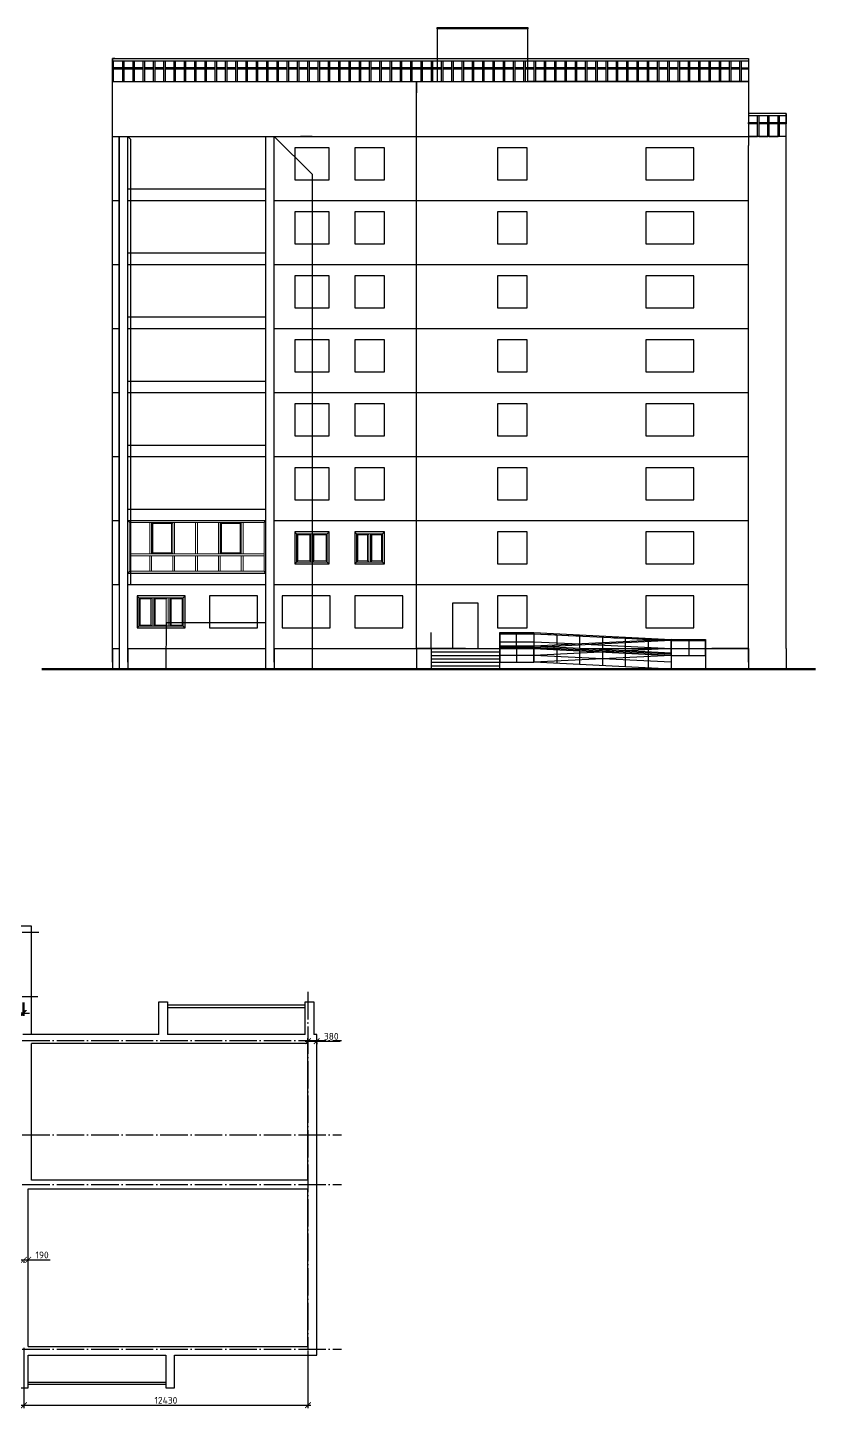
# Model space of a CAD drawing. Header units: millimetres. Extents: x -121275 to -95372, y 16759 to 40426.
# Drawn here: x -120439 to -120094, y 38312 to 38916 of the extents above; entities that cross this region are included whole.
import ezdxf

# ---------------------------------------------------------------- set-up
doc = ezdxf.new("R2010")
doc.units = ezdxf.units.MM
doc.header["$LTSCALE"] = 0.5
doc.linetypes.add('ACAD_ISO04W100', pattern=[30, 24, -3, 0, -3])
for name, color, linetype, lineweight in [('окна', 10, 'Continuous', 15), ('построения', 6, 'Continuous', 25), ('ТОЛСТЫЕ3', 7, 'Continuous', 50), ('ТОНКИЕе', 7, 'Continuous', 25)]:
    doc.layers.add(name, color=color, linetype=linetype, lineweight=lineweight)
for name, color, linetype in [('оси', 7, 'ACAD_ISO04W100'), ('размеры', 7, 'Continuous'), ('тонкие', 7, 'Continuous')]:
    doc.layers.add(name, color=color, linetype=linetype)
doc.styles.add('Наклонный', font='isocpeur.ttf', dxfattribs={"height": 3.5})
doc.dimstyles.new('СТРОИТЕЛЬНЫЙ', dxfattribs={"dimtxt": 3.5, "dimasz": 2.5, "dimexe": 1.25, "dimexo": 0.625, "dimtad": 1, "dimdec": 0, "dimlfac": 100, "dimdsep": 46, "dimtxsty": 'Наклонный', "dimblk1": 'ARCHTICK', "dimblk2": 'ARCHTICK', "dimsah": 1, "dimcen": 0, "dimdle": 1.25, "dimadec": 0, "dimazin": 0, "dimtfac": 0.75, "dimtdec": 0, "dimtmove": 0, "dimatfit": 3, "dimldrblk": 'ARCHTICK', "dimfxl": 1, "dimtolj": 1, "dimtzin": 0, "dimarcsym": 0})

# ---------------------------------------------------------------- blocks, each defined once
blk = doc.blocks.new('_ArchTick')
at = {"color": 0, "linetype": 'ByBlock', "const_width": 0.15}
blk.add_lwpolyline([(-0.5, -0.5), (0.5, 0.5)], dxfattribs=at)
blk = doc.blocks.new('*D635')
at = {"layer": 'Defpoints', "color": 0, "transparency": 16777216}
for p in [(-120440.46, 38339.05), (-120316.16, 38337.8), (-120316.16, 38313.31)]:
    blk.add_point(p, dxfattribs=at)
at = {"layer": 'размеры', "color": 0, "lineweight": -2, "transparency": 16777216}
for p, q in [((-120440.46, 38338.42), (-120440.46, 38312.06)), ((-120316.16, 38337.17), (-120316.16, 38312.06)), ((-120441.71, 38313.31), (-120314.91, 38313.31))]:
    blk.add_line(p, q, dxfattribs=at)
at = {"layer": 'размеры', "color": 0, "lineweight": -2, "transparency": 16777216, "xscale": 2.5, "yscale": 2.5, "zscale": 2.5, "rotation": 180}
blk.add_blockref('_ArchTick', (-120440.46, 38313.31), dxfattribs=at)
at = {"layer": 'размеры', "color": 0, "lineweight": -2, "transparency": 16777216, "xscale": 2.5, "yscale": 2.5, "zscale": 2.5}
blk.add_blockref('_ArchTick', (-120316.16, 38313.31), dxfattribs=at)
at = {"layer": 'размеры', "color": 0, "transparency": 16777216, "insert": (-120378.31, 38315.44), "char_height": 3, "attachment_point": 5, "style": 'Наклонный'}
blk.add_mtext('\\A1;12430', dxfattribs=at)
blk = doc.blocks.new('*D644')
at = {"layer": 'Defpoints', "color": 0, "transparency": 16777216}
for p in [(-120440.96, 38490.1), (-120440.46, 38490.1), (-120440.96, 38484.8)]:
    blk.add_point(p, dxfattribs=at)
at = {"layer": 'размеры', "color": 0, "lineweight": -2, "transparency": 16777216}
for p, q in [((-120440.96, 38489.47), (-120440.96, 38483.55)), ((-120440.46, 38489.47), (-120440.46, 38483.55)), ((-120440.96, 38484.8), (-120451.61, 38484.8)), ((-120440.46, 38484.8), (-120440.96, 38484.8)), ((-120440.46, 38484.8), (-120437.96, 38484.8))]:
    blk.add_line(p, q, dxfattribs=at)
at = {"layer": 'размеры', "color": 0, "lineweight": -2, "transparency": 16777216, "xscale": 2.5, "yscale": 2.5, "zscale": 2.5}
blk.add_blockref('_ArchTick', (-120440.96, 38484.8), dxfattribs=at)
at = {"layer": 'размеры', "color": 0, "lineweight": -2, "transparency": 16777216, "xscale": 2.5, "yscale": 2.5, "zscale": 2.5, "rotation": 180}
blk.add_blockref('_ArchTick', (-120440.46, 38484.8), dxfattribs=at)
at = {"layer": 'размеры', "color": 0, "transparency": 16777216, "insert": (-120448.78, 38486.92), "char_height": 3, "attachment_point": 5, "style": 'Наклонный'}
blk.add_mtext('\\A1;50', dxfattribs=at)
blk = doc.blocks.new('*D645')
at = {"layer": 'Defpoints', "color": 0, "transparency": 16777216}
for p in [(-120316.16, 38471.5), (-120312.36, 38472.52), (-120312.36, 38472.52)]:
    blk.add_point(p, dxfattribs=at)
at = {"layer": 'размеры', "color": 0, "lineweight": -2, "transparency": 16777216}
for p, q in [((-120317.41, 38472.52), (-120312.36, 38472.52)), ((-120316.16, 38472.13), (-120316.16, 38473.77)), ((-120312.36, 38472.52), (-120302.1, 38472.52)), ((-120312.36, 38471.89), (-120312.36, 38471.27))]:
    blk.add_line(p, q, dxfattribs=at)
at = {"layer": 'размеры', "color": 0, "lineweight": -2, "transparency": 16777216, "xscale": 2.5, "yscale": 2.5, "zscale": 2.5, "rotation": 180}
blk.add_blockref('_ArchTick', (-120316.16, 38472.52), dxfattribs=at)
at = {"layer": 'размеры', "color": 0, "lineweight": -2, "transparency": 16777216, "xscale": 2.5, "yscale": 2.5, "zscale": 2.5}
blk.add_blockref('_ArchTick', (-120312.36, 38472.52), dxfattribs=at)
at = {"layer": 'размеры', "color": 0, "transparency": 16777216, "insert": (-120305.98, 38474.64), "char_height": 3, "attachment_point": 5, "style": 'Наклонный'}
blk.add_mtext('\\A1;380', dxfattribs=at)
blk = doc.blocks.new('*D629')
at = {"layer": 'Defpoints', "color": 0, "transparency": 16777216}
for p in [(-120440.46, 38376.89), (-120438.56, 38376.89), (-120438.56, 38373.8)]:
    blk.add_point(p, dxfattribs=at)
at = {"layer": 'размеры', "color": 0, "lineweight": -2, "transparency": 16777216}
for p, q in [((-120441.71, 38376.89), (-120438.56, 38376.89)), ((-120440.46, 38376.27), (-120440.46, 38375.64)), ((-120438.56, 38374.43), (-120438.56, 38378.14)), ((-120438.56, 38376.89), (-120428.9, 38376.89))]:
    blk.add_line(p, q, dxfattribs=at)
at = {"layer": 'размеры', "color": 0, "lineweight": -2, "transparency": 16777216, "xscale": 2.5, "yscale": 2.5, "zscale": 2.5, "rotation": 180}
blk.add_blockref('_ArchTick', (-120440.46, 38376.89), dxfattribs=at)
at = {"layer": 'размеры', "color": 0, "lineweight": -2, "transparency": 16777216, "xscale": 2.5, "yscale": 2.5, "zscale": 2.5}
blk.add_blockref('_ArchTick', (-120438.56, 38376.89), dxfattribs=at)
at = {"layer": 'размеры', "color": 0, "transparency": 16777216, "insert": (-120432.48, 38379.02), "char_height": 3, "attachment_point": 5, "style": 'Наклонный'}
blk.add_mtext('\\A1;190', dxfattribs=at)

msp = doc.modelspace()

# ---------------------------------------------------------------- hatches: boundary and pattern name
at = {"layer": 'тонкие', "true_color": 0x2e2e2e, "transparency": 33554687}
h = msp.add_hatch(color=250, dxfattribs=at)
h.dxf.hatch_style = 1
h.paths.add_polyline_path([(-120384.546, 38699.412), (-120384.296, 38699.162), (-120384.366, 38699.233), (-120384.366, 38685.791), (-120384.546, 38685.612)])
h = msp.add_hatch(color=250, dxfattribs=at)
h.dxf.hatch_style = 1
h.paths.add_polyline_path([(-120354.546, 38699.412), (-120354.296, 38699.162), (-120354.366, 38699.233), (-120354.366, 38685.791), (-120354.546, 38685.612)])
h = msp.add_hatch(color=250, dxfattribs=at)
h.dxf.hatch_style = 1
h.paths.add_polyline_path([(-120321.146, 38682.012), (-120320.931, 38682.227), (-120320.931, 38694.197), (-120321.146, 38694.412)])
h = msp.add_hatch(color=250, dxfattribs=at)
h.dxf.hatch_style = 1
h.paths.add_polyline_path([(-120314.046, 38682.012), (-120313.831, 38682.227), (-120313.831, 38694.197), (-120314.046, 38694.412)])
h = msp.add_hatch(color=250, dxfattribs=at)
h.dxf.hatch_style = 1
h.paths.add_polyline_path([(-120294.896, 38682.012), (-120294.681, 38682.227), (-120294.681, 38694.197), (-120294.896, 38694.412)])
h = msp.add_hatch(color=250, dxfattribs=at)
h.dxf.hatch_style = 1
h.paths.add_polyline_path([(-120288.796, 38682.012), (-120288.581, 38682.227), (-120288.581, 38694.197), (-120288.796, 38694.412)])
at = {"layer": 'тонкие', "true_color": 0x363636, "transparency": 33554687}
h = msp.add_hatch(color=250, dxfattribs=at)
h.dxf.hatch_style = 1
h.paths.add_polyline_path([(-120389.931, 38654.227), (-120390.146, 38654.012), (-120390.146, 38666.412), (-120389.931, 38666.197)])
h = msp.add_hatch(color=250, dxfattribs=at)
h.dxf.hatch_style = 1
h.paths.add_polyline_path([(-120383.331, 38654.227), (-120383.546, 38654.012), (-120383.546, 38666.412), (-120383.331, 38666.197)])
h = msp.add_hatch(color=250, dxfattribs=at)
h.dxf.hatch_style = 1
h.paths.add_polyline_path([(-120376.331, 38654.227), (-120376.546, 38654.012), (-120376.546, 38666.412), (-120376.331, 38666.197)])

# ---------------------------------------------------------------- linework, layer by layer
at = {"layer": 'окна', "color": 1}
for points in [[(-120394.146, 38699.412), (-120394.946, 38700.212)], [(-120335.331, 38699.412), (-120334.746, 38700.212)], [(-120394.146, 38678.012), (-120394.146, 38678.012), (-120394.146, 38699.412), (-120394.146, 38699.412), (-120335.546, 38699.412), (-120335.546, 38699.412), (-120335.331, 38699.412), (-120335.331, 38678.012), (-120335.546, 38678.012), (-120394.146, 38678.012)], [(-120384.946, 38699.412), (-120385.346, 38699.412), (-120385.346, 38685.612)], [(-120384.546, 38685.612), (-120384.546, 38699.412)], [(-120384.546, 38699.412), (-120384.046, 38698.912), (-120375.846, 38698.912), (-120375.346, 38699.412), (-120375.846, 38698.912), (-120375.846, 38686.112), (-120375.346, 38685.612), (-120375.846, 38686.112), (-120384.046, 38686.112), (-120384.546, 38685.612), (-120384.046, 38686.112), (-120384.046, 38698.912)], [(-120384.546, 38699.412), (-120384.296, 38699.162), (-120384.366, 38699.233), (-120384.366, 38685.791), (-120384.546, 38685.612), (-120384.546, 38699.412)], [(-120384.046, 38698.912), (-120384.046, 38698.912), (-120384.046, 38698.912), (-120375.846, 38698.912), (-120375.846, 38698.912), (-120375.846, 38686.112), (-120375.846, 38686.112), (-120375.846, 38686.112), (-120384.046, 38686.112), (-120384.046, 38686.112), (-120384.046, 38698.912)], [(-120374.946, 38699.412), (-120375.346, 38699.412), (-120375.346, 38686.612)], [(-120374.946, 38699.412), (-120375.346, 38699.412), (-120375.346, 38685.612)], [(-120374.546, 38686.612), (-120374.546, 38699.412)], [(-120374.546, 38685.612), (-120374.546, 38699.412)], [(-120364.946, 38699.412), (-120365.346, 38699.412), (-120365.346, 38686.612)], [(-120364.946, 38699.412), (-120365.346, 38699.412), (-120365.346, 38685.612)], [(-120364.546, 38686.612), (-120364.546, 38699.412)], [(-120364.546, 38685.612), (-120364.546, 38699.412)], [(-120354.946, 38699.412), (-120355.346, 38699.412), (-120355.346, 38686.612)], [(-120354.946, 38699.412), (-120355.346, 38699.412), (-120355.346, 38685.612)], [(-120354.546, 38686.612), (-120354.546, 38699.412)], [(-120354.546, 38685.612), (-120354.546, 38699.412)], [(-120354.546, 38699.412), (-120354.046, 38698.912), (-120345.846, 38698.912), (-120345.346, 38699.412), (-120345.846, 38698.912), (-120345.846, 38686.112), (-120345.346, 38685.612), (-120345.846, 38686.112), (-120354.046, 38686.112), (-120354.546, 38685.612), (-120354.046, 38686.112), (-120354.046, 38698.912)], [(-120354.546, 38699.412), (-120354.296, 38699.162), (-120354.366, 38699.233), (-120354.366, 38685.791), (-120354.546, 38685.612), (-120354.546, 38699.412)], [(-120354.046, 38698.912), (-120354.046, 38698.912), (-120354.046, 38698.912), (-120345.846, 38698.912), (-120345.846, 38698.912), (-120345.846, 38686.112), (-120345.846, 38686.112), (-120345.846, 38686.112), (-120354.046, 38686.112), (-120354.046, 38686.112), (-120354.046, 38698.912)], [(-120344.946, 38699.412), (-120345.346, 38699.412), (-120345.346, 38686.612)], [(-120344.946, 38699.412), (-120345.346, 38699.412), (-120345.346, 38685.612)], [(-120344.546, 38686.612), (-120344.546, 38699.412)], [(-120344.546, 38685.612), (-120344.546, 38699.412)], [(-120321.146, 38694.412), (-120321.946, 38695.212)], [(-120321.146, 38682.012), (-120321.146, 38682.012), (-120321.146, 38694.412), (-120321.146, 38694.412), (-120307.746, 38694.412), (-120307.746, 38694.412), (-120307.746, 38682.012), (-120307.746, 38682.012), (-120321.146, 38682.012)], [(-120320.646, 38693.912), (-120321.146, 38694.412)], [(-120321.146, 38682.012), (-120320.931, 38682.227), (-120320.931, 38694.197), (-120321.146, 38694.412), (-120321.146, 38682.012)], [(-120320.896, 38694.162), (-120320.931, 38694.197), (-120320.931, 38682.227)], [(-120320.646, 38693.912), (-120320.646, 38693.912), (-120320.646, 38693.912), (-120315.346, 38693.912), (-120315.346, 38693.912), (-120315.346, 38682.512), (-120315.346, 38682.512), (-120320.646, 38682.512), (-120320.646, 38682.512), (-120320.646, 38693.912)], [(-120315.346, 38693.912), (-120314.846, 38694.412)], [(-120314.446, 38694.412), (-120314.846, 38694.412), (-120314.846, 38682.012), (-120314.046, 38682.012), (-120314.046, 38694.412)], [(-120313.546, 38693.912), (-120314.046, 38694.412)], [(-120314.046, 38682.012), (-120313.831, 38682.227), (-120313.831, 38694.197), (-120314.046, 38694.412), (-120314.046, 38682.012)], [(-120313.796, 38694.162), (-120313.831, 38694.197), (-120313.831, 38682.227)], [(-120313.546, 38693.912), (-120313.546, 38693.912), (-120313.546, 38693.912), (-120308.246, 38693.912), (-120308.246, 38693.912), (-120308.246, 38682.512), (-120308.246, 38682.512), (-120313.546, 38682.512), (-120313.546, 38682.512), (-120313.546, 38693.912)], [(-120308.246, 38693.912), (-120307.746, 38694.412)], [(-120307.746, 38694.412), (-120306.946, 38695.212)], [(-120295.696, 38695.212), (-120294.896, 38694.412)], [(-120294.896, 38682.012), (-120294.896, 38682.012), (-120294.896, 38694.412), (-120294.896, 38694.412), (-120283.496, 38694.412), (-120283.496, 38694.412), (-120283.496, 38682.012), (-120283.496, 38682.012), (-120294.896, 38682.012)], [(-120294.396, 38693.912), (-120294.896, 38694.412)], [(-120294.896, 38682.012), (-120294.681, 38682.227), (-120294.681, 38694.197), (-120294.896, 38694.412), (-120294.896, 38682.012)], [(-120294.646, 38694.162), (-120294.681, 38694.197), (-120294.681, 38682.227)], [(-120294.396, 38693.912), (-120294.396, 38693.912), (-120294.396, 38693.912), (-120290.096, 38693.912), (-120290.096, 38693.912), (-120290.096, 38682.512), (-120290.096, 38682.512), (-120294.396, 38682.512), (-120294.396, 38682.512), (-120294.396, 38693.912)], [(-120290.096, 38693.912), (-120289.596, 38694.412)], [(-120289.196, 38682.012), (-120289.596, 38682.012), (-120289.596, 38694.412), (-120288.796, 38694.412), (-120288.796, 38682.012)], [(-120288.296, 38693.912), (-120288.796, 38694.412)], [(-120288.796, 38682.012), (-120288.581, 38682.227), (-120288.581, 38694.197), (-120288.796, 38694.412), (-120288.796, 38682.012)], [(-120288.546, 38694.162), (-120288.581, 38694.197), (-120288.581, 38682.227)], [(-120288.296, 38693.912), (-120288.296, 38693.912), (-120288.296, 38693.912), (-120283.996, 38693.912), (-120283.996, 38693.912), (-120283.996, 38682.512), (-120283.996, 38682.512), (-120288.296, 38682.512), (-120288.296, 38682.512), (-120288.296, 38693.912)], [(-120283.996, 38693.912), (-120283.496, 38694.412)], [(-120283.496, 38694.412), (-120282.696, 38695.212)], [(-120394.146, 38685.612), (-120394.146, 38685.612), (-120335.546, 38685.612), (-120335.331, 38685.612), (-120335.331, 38684.812), (-120394.146, 38684.812)], [(-120385.346, 38684.812), (-120385.346, 38678.012), (-120384.546, 38678.012), (-120384.546, 38684.812)], [(-120375.346, 38684.812), (-120375.346, 38678.012), (-120374.546, 38678.012), (-120374.546, 38684.812)], [(-120365.346, 38684.812), (-120365.346, 38678.012), (-120364.546, 38678.012), (-120364.546, 38684.812)], [(-120355.346, 38684.812), (-120355.346, 38678.012), (-120354.546, 38678.012), (-120354.546, 38684.812)], [(-120345.346, 38684.812), (-120345.346, 38678.012), (-120344.546, 38678.012), (-120344.546, 38684.812)], [(-120321.146, 38682.012), (-120321.946, 38681.212)], [(-120320.646, 38682.512), (-120321.146, 38682.012)], [(-120314.846, 38682.012), (-120315.346, 38682.512)], [(-120313.546, 38682.512), (-120314.046, 38682.012)], [(-120307.746, 38682.012), (-120308.246, 38682.512)], [(-120306.946, 38681.212), (-120307.746, 38682.012)], [(-120295.696, 38681.212), (-120294.896, 38682.012)], [(-120294.396, 38682.512), (-120294.896, 38682.012)], [(-120289.596, 38682.012), (-120290.096, 38682.512)], [(-120288.296, 38682.512), (-120288.796, 38682.012)], [(-120283.496, 38682.012), (-120283.996, 38682.512)], [(-120282.696, 38681.212), (-120283.496, 38682.012)], [(-120394.946, 38677.212), (-120394.146, 38678.012)], [(-120334.746, 38677.212), (-120335.331, 38678.012)], [(-120390.146, 38666.412), (-120390.946, 38667.212)], [(-120390.146, 38654.012), (-120390.146, 38654.012), (-120390.146, 38666.412), (-120390.146, 38666.412), (-120370.746, 38666.412), (-120370.746, 38666.412), (-120370.746, 38654.012), (-120370.746, 38654.012), (-120390.146, 38654.012)], [(-120389.646, 38665.912), (-120390.146, 38666.412)], [(-120389.931, 38654.227), (-120390.146, 38654.012), (-120390.146, 38666.412), (-120389.931, 38666.197), (-120389.931, 38654.227)], [(-120389.896, 38666.162), (-120389.931, 38666.197), (-120389.931, 38654.227)], [(-120389.646, 38665.912), (-120389.646, 38665.912), (-120389.646, 38665.912), (-120384.846, 38665.912), (-120384.846, 38665.912), (-120384.846, 38654.512), (-120384.846, 38654.512), (-120389.646, 38654.512), (-120389.646, 38654.512), (-120389.646, 38665.912)], [(-120384.846, 38665.912), (-120384.346, 38666.412)], [(-120383.946, 38666.412), (-120384.346, 38666.412), (-120384.346, 38654.012), (-120383.546, 38654.012), (-120383.546, 38666.412)], [(-120383.046, 38665.912), (-120383.546, 38666.412)], [(-120383.331, 38654.227), (-120383.546, 38654.012), (-120383.546, 38666.412), (-120383.331, 38666.197), (-120383.331, 38654.227)], [(-120383.296, 38666.162), (-120383.331, 38666.197), (-120383.331, 38654.227)], [(-120383.046, 38665.912), (-120383.046, 38665.912), (-120383.046, 38665.912), (-120378.246, 38665.912), (-120378.246, 38665.912), (-120378.246, 38654.512), (-120378.246, 38654.512), (-120383.046, 38654.512), (-120383.046, 38654.512), (-120383.046, 38665.912)], [(-120378.246, 38665.912), (-120377.746, 38666.412)], [(-120376.946, 38666.412), (-120377.346, 38666.412), (-120377.346, 38654.012), (-120376.546, 38654.012), (-120376.546, 38666.412)], [(-120376.046, 38665.912), (-120376.546, 38666.412)], [(-120376.331, 38654.227), (-120376.546, 38654.012), (-120376.546, 38666.412), (-120376.331, 38666.197), (-120376.331, 38654.227)], [(-120376.296, 38666.162), (-120376.331, 38666.197), (-120376.331, 38654.227)], [(-120376.046, 38665.912), (-120376.046, 38665.912), (-120376.046, 38665.912), (-120371.246, 38665.912), (-120371.246, 38665.912), (-120371.246, 38654.512), (-120371.246, 38654.512), (-120376.046, 38654.512), (-120376.046, 38654.512), (-120376.046, 38665.912)], [(-120371.246, 38665.912), (-120370.746, 38666.412)], [(-120369.946, 38667.212), (-120370.746, 38666.412)], [(-120390.146, 38654.012), (-120390.946, 38653.212)], [(-120389.646, 38654.512), (-120390.146, 38654.012)], [(-120384.846, 38654.512), (-120384.346, 38654.012)], [(-120383.046, 38654.512), (-120383.546, 38654.012)], [(-120378.246, 38654.512), (-120377.746, 38654.012)], [(-120376.046, 38654.512), (-120376.546, 38654.012)], [(-120371.246, 38654.512), (-120370.746, 38654.012)], [(-120369.946, 38653.212), (-120370.746, 38654.012)]]:
    msp.add_lwpolyline(points, dxfattribs=at)
at = {"layer": 'оси', "color": 0}
for points in [[(-120592.155, 38520.199), (-120433.897, 38520.199)], [(-120592.155, 38491.999), (-120434.29, 38491.999)], [(-120316.158, 38494.045), (-120316.158, 38337.799)], [(-120592.155, 38472.799), (-120301.518, 38472.799)], [(-120592.155, 38431.599), (-120301.518, 38431.599)], [(-120592.155, 38409.799), (-120301.518, 38409.799)], [(-120592.155, 38337.799), (-120301.518, 38337.799)]]:
    msp.add_lwpolyline(points, dxfattribs=at)
at = {"layer": 'построения'}
for points in [[(-120437.158, 38475.399), (-120437.158, 38518.899), (-120437.158, 38522.799), (-120583.158, 38522.799), (-120587.058, 38522.799)], [(-120381.358, 38475.399), (-120440.958, 38475.399)], [(-120316.158, 38471.501), (-120316.358, 38471.501), (-120437.158, 38471.499)], [(-120437.158, 38411.699), (-120437.158, 38471.499)], [(-120317.358, 38475.399), (-120377.558, 38475.399)], [(-120374.558, 38335.199), (-120316.158, 38335.199), (-120312.358, 38335.199), (-120312.358, 38472.517), (-120312.358, 38472.799), (-120312.358, 38475.399), (-120313.558, 38475.399)], [(-120316.157, 38411.699), (-120316.158, 38471.501)], [(-120316.158, 38411.699), (-120437.158, 38411.699)], [(-120438.558, 38407.899), (-120316.157, 38407.899)], [(-120438.558, 38339.046), (-120438.558, 38407.899)], [(-120316.156, 38338.999), (-120316.157, 38407.899)], [(-120438.558, 38335.199), (-120378.358, 38335.199)]]:
    msp.add_lwpolyline(points, dxfattribs=at)
at = {"layer": 'ТОЛСТЫЕ3', "color": 6, "lineweight": 70}
msp.add_lwpolyline([(-120432.64, 38635.212), (-120094.19, 38635.212)], dxfattribs=at)
at = {"layer": 'ТОНКИЕе', "color": 1}
for p, q in [((-120217.296, 38651.212), (-120157.296, 38648.212)), ((-120217.296, 38650.712), (-120162.296, 38647.962)), ((-120217.296, 38647.212), (-120197.296, 38646.212)), ((-120192.296, 38645.962), (-120157.296, 38644.212)), ((-120157.296, 38642.212), (-120217.296, 38645.212)), ((-120157.296, 38641.712), (-120217.296, 38644.712)), ((-120157.296, 38638.212), (-120217.296, 38641.212))]:
    msp.add_line(p, q, dxfattribs=at)
at = {"layer": 'ТОНКИЕе', "color": 6}
for p, q in [((-120232.296, 38644.212), (-120232.296, 38641.212)), ((-120157.296, 38641.212), (-120217.296, 38644.212)), ((-120217.296, 38644.212), (-120157.296, 38641.212)), ((-120157.296, 38641.212), (-120142.296, 38641.212)), ((-120157.296, 38635.212), (-120217.296, 38638.212)), ((-120217.296, 38635.212), (-120127.296, 38635.212)), ((-120127.296, 38635.212), (-120157.296, 38635.212))]:
    msp.add_line(p, q, dxfattribs=at)
for points in [[(-120259.646, 38915.212), (-120259.646, 38915.762), (-120220.046, 38915.762), (-120220.046, 38915.212)], [(-120123.496, 38892.212), (-120220.046, 38892.212), (-120220.046, 38915.212), (-120252.046, 38915.212), (-120255.846, 38915.212), (-120259.646, 38915.212), (-120259.646, 38892.212)], [(-120401.696, 38868.212), (-120401.696, 38892.212), (-120123.496, 38892.212), (-120123.496, 38864.266)], [(-120276.446, 38644.212), (-120268.746, 38644.212), (-120268.746, 38892.212)], [(-120268.746, 38892.212), (-120268.746, 38887.212)], [(-120268.696, 38892.212), (-120263.696, 38892.212)], [(-120401.696, 38840.212), (-120401.696, 38868.212), (-120123.496, 38868.212)], [(-120401.696, 38638.212), (-120401.696, 38863.622)], [(-120399.946, 38672.212), (-120398.746, 38672.212), (-120398.746, 38868.212), (-120398.746, 38672.212), (-120398.746, 38638.212)], [(-120394.946, 38638.212), (-120394.946, 38868.212), (-120394.946, 38868.212), (-120334.746, 38868.212), (-120334.746, 38638.212)], [(-120394.946, 38868.212), (-120393.746, 38868.212)], [(-120394.946, 38868.212), (-120393.746, 38867.012)], [(-120393.746, 38867.012), (-120393.746, 38672.212)], [(-120330.946, 38638.212), (-120330.946, 38868.212), (-120321.946, 38868.212), (-120321.946, 38868.212), (-120321.946, 38868.212), (-120321.946, 38868.212)], [(-120330.946, 38868.212), (-120314.396, 38851.662)], [(-120321.946, 38849.212), (-120306.946, 38849.212), (-120306.946, 38863.212), (-120321.946, 38863.212), (-120321.946, 38849.212)], [(-120314.396, 38868.212), (-120319.396, 38868.212)], [(-120295.696, 38849.212), (-120282.696, 38849.212), (-120282.696, 38863.212), (-120295.696, 38863.212), (-120295.696, 38849.212)], [(-120233.296, 38849.212), (-120220.296, 38849.212), (-120220.296, 38863.212), (-120233.296, 38863.212), (-120233.296, 38849.212)], [(-120168.396, 38849.212), (-120147.396, 38849.212), (-120147.396, 38863.212), (-120168.396, 38863.212), (-120168.396, 38849.212)], [(-120106.946, 38644.212), (-120106.946, 38868.212), (-120123.496, 38868.212)], [(-120123.496, 38638.212), (-120123.496, 38864.266)], [(-120314.396, 38851.662), (-120314.396, 38851.662), (-120314.396, 38635.212)], [(-120394.946, 38840.212), (-120394.946, 38845.212), (-120334.746, 38845.212)], [(-120401.696, 38812.212), (-120401.696, 38840.212), (-120398.746, 38840.212)], [(-120394.946, 38840.212), (-120334.746, 38840.212)], [(-120330.946, 38840.212), (-120123.496, 38840.212)], [(-120321.946, 38821.212), (-120306.946, 38821.212), (-120306.946, 38835.212), (-120321.946, 38835.212), (-120321.946, 38821.212)], [(-120295.696, 38821.212), (-120282.696, 38821.212), (-120282.696, 38835.212), (-120295.696, 38835.212), (-120295.696, 38821.212)], [(-120233.296, 38821.212), (-120220.296, 38821.212), (-120220.296, 38835.212), (-120233.296, 38835.212), (-120233.296, 38821.212)], [(-120168.396, 38821.212), (-120147.396, 38821.212), (-120147.396, 38835.212), (-120168.396, 38835.212), (-120168.396, 38821.212)], [(-120394.946, 38812.212), (-120394.946, 38817.212), (-120334.746, 38817.212)], [(-120401.696, 38784.212), (-120401.696, 38812.212), (-120398.746, 38812.212)], [(-120394.946, 38812.212), (-120334.746, 38812.212)], [(-120330.946, 38812.212), (-120123.496, 38812.212)], [(-120321.946, 38793.212), (-120306.946, 38793.212), (-120306.946, 38807.212), (-120321.946, 38807.212), (-120321.946, 38793.212)], [(-120295.696, 38793.212), (-120282.696, 38793.212), (-120282.696, 38807.212), (-120295.696, 38807.212), (-120295.696, 38793.212)], [(-120233.296, 38793.212), (-120220.296, 38793.212), (-120220.296, 38807.212), (-120233.296, 38807.212), (-120233.296, 38793.212)], [(-120168.396, 38793.212), (-120147.396, 38793.212), (-120147.396, 38807.212), (-120168.396, 38807.212), (-120168.396, 38793.212)], [(-120394.946, 38784.212), (-120394.946, 38789.212), (-120334.746, 38789.212)], [(-120401.696, 38756.212), (-120401.696, 38784.212), (-120398.746, 38784.212)], [(-120394.946, 38784.212), (-120334.746, 38784.212)], [(-120330.946, 38784.212), (-120123.496, 38784.212)], [(-120321.946, 38765.212), (-120306.946, 38765.212), (-120306.946, 38779.212), (-120321.946, 38779.212), (-120321.946, 38765.212)], [(-120295.696, 38765.212), (-120282.696, 38765.212), (-120282.696, 38779.212), (-120295.696, 38779.212), (-120295.696, 38765.212)], [(-120233.296, 38765.212), (-120220.296, 38765.212), (-120220.296, 38779.212), (-120233.296, 38779.212), (-120233.296, 38765.212)], [(-120168.396, 38765.212), (-120147.396, 38765.212), (-120147.396, 38779.212), (-120168.396, 38779.212), (-120168.396, 38765.212)], [(-120394.946, 38756.212), (-120394.946, 38761.212), (-120334.746, 38761.212)], [(-120401.696, 38728.212), (-120401.696, 38756.212), (-120398.746, 38756.212)], [(-120394.946, 38756.212), (-120334.746, 38756.212)], [(-120330.946, 38756.212), (-120123.496, 38756.212)], [(-120321.946, 38737.212), (-120306.946, 38737.212), (-120306.946, 38751.212), (-120321.946, 38751.212), (-120321.946, 38737.212)], [(-120295.696, 38737.212), (-120282.696, 38737.212), (-120282.696, 38751.212), (-120295.696, 38751.212), (-120295.696, 38737.212)], [(-120233.296, 38737.212), (-120220.296, 38737.212), (-120220.296, 38751.212), (-120233.296, 38751.212), (-120233.296, 38737.212)], [(-120168.396, 38737.212), (-120147.396, 38737.212), (-120147.396, 38751.212), (-120168.396, 38751.212), (-120168.396, 38737.212)], [(-120394.946, 38728.212), (-120394.946, 38733.212), (-120334.746, 38733.212)], [(-120401.696, 38700.212), (-120401.696, 38728.212), (-120398.746, 38728.212)], [(-120394.946, 38728.212), (-120334.746, 38728.212)], [(-120330.946, 38728.212), (-120123.496, 38728.212)], [(-120321.946, 38709.212), (-120306.946, 38709.212), (-120306.946, 38723.212), (-120321.946, 38723.212), (-120321.946, 38709.212)], [(-120295.696, 38709.212), (-120282.696, 38709.212), (-120282.696, 38723.212), (-120295.696, 38723.212), (-120295.696, 38709.212)], [(-120233.296, 38709.212), (-120220.296, 38709.212), (-120220.296, 38723.212), (-120233.296, 38723.212), (-120233.296, 38709.212)], [(-120168.396, 38709.212), (-120147.396, 38709.212), (-120147.396, 38723.212), (-120168.396, 38723.212), (-120168.396, 38709.212)], [(-120401.696, 38672.212), (-120401.696, 38700.212), (-120398.746, 38700.212)], [(-120394.946, 38700.212), (-120394.946, 38705.212), (-120334.746, 38705.212)], [(-120394.946, 38700.212), (-120334.746, 38700.212)], [(-120330.946, 38700.212), (-120123.496, 38700.212)], [(-120306.446, 38700.212), (-120294.846, 38700.212)], [(-120321.946, 38681.212), (-120306.946, 38681.212), (-120306.946, 38695.212), (-120321.946, 38695.212), (-120321.946, 38681.212)], [(-120295.696, 38681.212), (-120282.696, 38681.212), (-120282.696, 38695.212), (-120295.696, 38695.212), (-120295.696, 38681.212)], [(-120233.296, 38681.212), (-120220.296, 38681.212), (-120220.296, 38695.212), (-120233.296, 38695.212), (-120233.296, 38681.212)], [(-120168.396, 38681.212), (-120147.396, 38681.212), (-120147.396, 38695.212), (-120168.396, 38695.212), (-120168.396, 38681.212)], [(-120394.946, 38672.212), (-120394.946, 38677.212), (-120334.746, 38677.212)], [(-120401.696, 38644.212), (-120401.696, 38672.212), (-120398.746, 38672.212)], [(-120394.946, 38672.212), (-120334.746, 38672.212)], [(-120330.946, 38672.212), (-120123.496, 38672.212)], [(-120390.946, 38653.212), (-120369.946, 38653.212), (-120369.946, 38667.212), (-120390.946, 38667.212), (-120390.946, 38653.212)], [(-120359.196, 38653.212), (-120338.196, 38653.212), (-120338.196, 38667.212), (-120359.196, 38667.212), (-120359.196, 38653.212)], [(-120327.446, 38653.212), (-120306.446, 38653.212), (-120306.446, 38667.212), (-120327.446, 38667.212), (-120327.446, 38653.212)], [(-120295.696, 38653.212), (-120274.696, 38653.212), (-120274.696, 38667.212), (-120295.696, 38667.212), (-120295.696, 38653.212)], [(-120252.796, 38644.212), (-120252.796, 38664.212), (-120241.796, 38664.212), (-120241.796, 38644.212)], [(-120233.296, 38653.212), (-120220.296, 38653.212), (-120220.296, 38667.212), (-120233.296, 38667.212), (-120233.296, 38653.212)], [(-120168.396, 38653.212), (-120147.396, 38653.212), (-120147.396, 38667.212), (-120168.396, 38667.212), (-120168.396, 38653.212)], [(-120378.246, 38655.662), (-120378.246, 38655.662), (-120378.396, 38635.212)], [(-120378.246, 38655.662), (-120378.246, 38655.662), (-120334.746, 38655.662)], [(-120232.296, 38644.212), (-120232.296, 38651.212)], [(-120142.296, 38641.212), (-120142.296, 38648.212), (-120142.296, 38635.212)], [(-120401.696, 38638.212), (-120401.696, 38644.212), (-120398.746, 38644.212)], [(-120401.696, 38644.212), (-120401.696, 38635.212)], [(-120398.746, 38644.212), (-120398.746, 38635.212)], [(-120394.946, 38644.212), (-120334.746, 38644.212)], [(-120394.946, 38644.212), (-120394.946, 38635.212)], [(-120334.746, 38644.212), (-120334.746, 38635.212)], [(-120330.946, 38644.212), (-120207.296, 38644.212)], [(-120330.946, 38644.212), (-120330.946, 38635.212)], [(-120252.796, 38644.212), (-120266.996, 38644.212), (-120268.746, 38644.212)], [(-120268.746, 38644.212), (-120268.746, 38635.212)], [(-120252.796, 38644.212), (-120247.296, 38644.212), (-120262.296, 38644.212), (-120262.296, 38635.212), (-120262.296, 38635.212), (-120232.296, 38635.212), (-120232.296, 38644.212)], [(-120262.296, 38644.212), (-120262.296, 38642.712), (-120232.296, 38642.712)], [(-120262.296, 38642.712), (-120262.296, 38641.212), (-120232.296, 38641.212)], [(-120262.296, 38641.212), (-120262.296, 38639.712), (-120232.296, 38639.712)], [(-120262.296, 38639.712), (-120262.296, 38638.212), (-120232.296, 38638.212)], [(-120232.296, 38644.212), (-120217.296, 38644.212)], [(-120232.296, 38644.212), (-120217.296, 38644.212), (-120217.296, 38644.212)], [(-120157.296, 38641.212), (-120217.296, 38638.212)], [(-120197.32, 38644.212), (-120123.496, 38644.212)], [(-120123.496, 38644.212), (-120137.696, 38644.212), (-120139.446, 38644.212)], [(-120123.496, 38644.212), (-120123.496, 38635.212)], [(-120106.946, 38644.212), (-120106.946, 38635.212)], [(-120262.296, 38638.212), (-120262.296, 38636.712), (-120232.296, 38636.712)], [(-120232.296, 38638.212), (-120217.296, 38638.212), (-120217.296, 38638.212)], [(-120232.296, 38635.212), (-120217.296, 38635.212)], [(-120217.296, 38635.212), (-120127.296, 38635.212)], [(-120381.358, 38475.399), (-120381.358, 38489.699), (-120377.558, 38489.699), (-120377.558, 38475.399)], [(-120377.558, 38489.699), (-120377.558, 38487.199), (-120317.358, 38487.199), (-120317.358, 38488.199), (-120377.558, 38488.199)], [(-120317.358, 38475.399), (-120317.358, 38489.699), (-120313.558, 38489.699), (-120313.558, 38475.399)], [(-120438.558, 38339.045), (-120316.156, 38338.999)], [(-120442.358, 38335.199), (-120442.358, 38320.899), (-120438.558, 38320.899), (-120438.558, 38335.199)], [(-120378.358, 38335.199), (-120378.358, 38320.899), (-120374.558, 38320.899), (-120374.558, 38335.199)], [(-120438.558, 38320.899), (-120438.558, 38323.399), (-120378.358, 38323.399), (-120378.358, 38322.399), (-120438.558, 38322.399)]]:
    msp.add_lwpolyline(points, dxfattribs=at)
at = {"layer": 'ТОНКИЕе', "color": 1}
for points in [[(-120401.696, 38890.212), (-120401.696, 38902.212), (-120123.496, 38902.212), (-120123.496, 38890.212)], [(-120401.696, 38902.212), (-120400.696, 38902.212), (-120401.696, 38902.212), (-120401.696, 38901.212), (-120123.496, 38901.212)], [(-120401.696, 38902.212), (-120401.696, 38897.712)], [(-120401.696, 38892.212), (-120401.196, 38892.212), (-120401.196, 38901.212)], [(-120401.196, 38892.212), (-120397.196, 38892.212), (-120397.196, 38901.212)], [(-120396.696, 38892.212), (-120392.696, 38892.212), (-120392.696, 38901.212)], [(-120396.696, 38901.212), (-120396.696, 38892.212)], [(-120392.196, 38892.212), (-120388.196, 38892.212), (-120388.196, 38901.212)], [(-120392.196, 38901.212), (-120392.196, 38892.212)], [(-120387.696, 38892.212), (-120383.696, 38892.212), (-120383.696, 38901.212)], [(-120387.696, 38901.212), (-120387.696, 38892.212)], [(-120383.196, 38892.212), (-120379.196, 38892.212), (-120379.196, 38901.212)], [(-120383.196, 38901.212), (-120383.196, 38892.212)], [(-120378.696, 38892.212), (-120374.696, 38892.212), (-120374.696, 38901.212)], [(-120378.696, 38901.212), (-120378.696, 38892.212)], [(-120374.196, 38892.212), (-120370.196, 38892.212), (-120370.196, 38901.212)], [(-120374.196, 38901.212), (-120374.196, 38892.212)], [(-120369.696, 38892.212), (-120365.696, 38892.212), (-120365.696, 38901.212)], [(-120369.696, 38901.212), (-120369.696, 38892.212)], [(-120365.196, 38892.212), (-120361.196, 38892.212), (-120361.196, 38901.212)], [(-120365.196, 38901.212), (-120365.196, 38892.212)], [(-120360.696, 38892.212), (-120356.696, 38892.212), (-120356.696, 38901.212)], [(-120360.696, 38901.212), (-120360.696, 38892.212)], [(-120356.196, 38892.212), (-120352.196, 38892.212), (-120352.196, 38901.212)], [(-120356.196, 38901.212), (-120356.196, 38892.212)], [(-120351.696, 38892.212), (-120347.696, 38892.212), (-120347.696, 38901.212)], [(-120351.696, 38901.212), (-120351.696, 38892.212)], [(-120347.196, 38892.212), (-120343.196, 38892.212), (-120343.196, 38901.212)], [(-120347.196, 38901.212), (-120347.196, 38892.212)], [(-120342.696, 38892.212), (-120338.696, 38892.212), (-120338.696, 38901.212)], [(-120342.696, 38901.212), (-120342.696, 38892.212)], [(-120338.196, 38892.212), (-120334.196, 38892.212), (-120334.196, 38901.212)], [(-120338.196, 38901.212), (-120338.196, 38892.212)], [(-120333.696, 38892.212), (-120329.696, 38892.212), (-120329.696, 38901.212)], [(-120333.696, 38901.212), (-120333.696, 38892.212)], [(-120329.196, 38892.212), (-120325.196, 38892.212), (-120325.196, 38901.212)], [(-120329.196, 38901.212), (-120329.196, 38892.212)], [(-120324.696, 38892.212), (-120320.696, 38892.212), (-120320.696, 38901.212)], [(-120324.696, 38901.212), (-120324.696, 38892.212)], [(-120320.196, 38892.212), (-120316.196, 38892.212), (-120316.196, 38901.212)], [(-120320.196, 38901.212), (-120320.196, 38892.212)], [(-120315.696, 38892.212), (-120311.696, 38892.212), (-120311.696, 38901.212)], [(-120315.696, 38901.212), (-120315.696, 38892.212)], [(-120311.196, 38892.212), (-120307.196, 38892.212), (-120307.196, 38901.212)], [(-120311.196, 38901.212), (-120311.196, 38892.212)], [(-120306.696, 38892.212), (-120302.696, 38892.212), (-120302.696, 38901.212)], [(-120306.696, 38901.212), (-120306.696, 38892.212)], [(-120302.196, 38892.212), (-120298.196, 38892.212), (-120298.196, 38901.212)], [(-120302.196, 38901.212), (-120302.196, 38892.212)], [(-120297.696, 38892.212), (-120293.696, 38892.212), (-120293.696, 38901.212)], [(-120297.696, 38901.212), (-120297.696, 38892.212)], [(-120293.196, 38892.212), (-120289.196, 38892.212), (-120289.196, 38901.212)], [(-120293.196, 38901.212), (-120293.196, 38892.212)], [(-120288.696, 38892.212), (-120284.696, 38892.212), (-120284.696, 38901.212)], [(-120288.696, 38901.212), (-120288.696, 38892.212)], [(-120284.196, 38892.212), (-120280.196, 38892.212), (-120280.196, 38901.212)], [(-120284.196, 38901.212), (-120284.196, 38892.212)], [(-120279.696, 38892.212), (-120275.696, 38892.212), (-120275.696, 38901.212)], [(-120279.696, 38901.212), (-120279.696, 38892.212)], [(-120275.196, 38892.212), (-120271.196, 38892.212), (-120271.196, 38901.212)], [(-120275.196, 38901.212), (-120275.196, 38892.212)], [(-120270.696, 38892.212), (-120266.696, 38892.212), (-120266.696, 38901.212)], [(-120270.696, 38901.212), (-120270.696, 38892.212)], [(-120266.196, 38892.212), (-120262.196, 38892.212), (-120262.196, 38901.212)], [(-120266.196, 38901.212), (-120266.196, 38892.212)], [(-120261.696, 38892.212), (-120257.696, 38892.212), (-120257.696, 38901.212)], [(-120261.696, 38901.212), (-120261.696, 38892.212)], [(-120257.196, 38892.212), (-120253.196, 38892.212), (-120253.196, 38901.212)], [(-120257.196, 38901.212), (-120257.196, 38892.212)], [(-120252.696, 38892.212), (-120248.696, 38892.212), (-120248.696, 38901.212)], [(-120252.696, 38901.212), (-120252.696, 38892.212)], [(-120248.196, 38892.212), (-120244.196, 38892.212), (-120244.196, 38901.212)], [(-120248.196, 38901.212), (-120248.196, 38892.212)], [(-120243.696, 38892.212), (-120239.696, 38892.212), (-120239.696, 38901.212)], [(-120243.696, 38901.212), (-120243.696, 38892.212)], [(-120239.196, 38892.212), (-120235.196, 38892.212), (-120235.196, 38901.212)], [(-120239.196, 38901.212), (-120239.196, 38892.212)], [(-120234.696, 38892.212), (-120230.696, 38892.212), (-120230.696, 38901.212)], [(-120234.696, 38901.212), (-120234.696, 38892.212)], [(-120230.196, 38892.212), (-120226.196, 38892.212), (-120226.196, 38901.212)], [(-120230.196, 38901.212), (-120230.196, 38892.212)], [(-120225.696, 38892.212), (-120221.696, 38892.212), (-120221.696, 38901.212)], [(-120225.696, 38901.212), (-120225.696, 38892.212)], [(-120221.196, 38892.212), (-120217.196, 38892.212), (-120217.196, 38901.212)], [(-120221.196, 38901.212), (-120221.196, 38892.212)], [(-120216.696, 38892.212), (-120212.696, 38892.212), (-120212.696, 38901.212)], [(-120216.696, 38901.212), (-120216.696, 38892.212)], [(-120212.196, 38892.212), (-120208.196, 38892.212), (-120208.196, 38901.212)], [(-120212.196, 38901.212), (-120212.196, 38892.212)], [(-120207.696, 38892.212), (-120203.696, 38892.212), (-120203.696, 38901.212)], [(-120207.696, 38901.212), (-120207.696, 38892.212)], [(-120203.196, 38892.212), (-120199.196, 38892.212), (-120199.196, 38901.212)], [(-120203.196, 38901.212), (-120203.196, 38892.212)], [(-120198.696, 38892.212), (-120194.696, 38892.212), (-120194.696, 38901.212)], [(-120198.696, 38901.212), (-120198.696, 38892.212)], [(-120194.196, 38892.212), (-120190.196, 38892.212), (-120190.196, 38901.212)], [(-120194.196, 38901.212), (-120194.196, 38892.212)], [(-120189.696, 38892.212), (-120185.696, 38892.212), (-120185.696, 38901.212)], [(-120189.696, 38901.212), (-120189.696, 38892.212)], [(-120185.196, 38892.212), (-120181.196, 38892.212), (-120181.196, 38901.212)], [(-120185.196, 38901.212), (-120185.196, 38892.212)], [(-120180.696, 38892.212), (-120176.696, 38892.212), (-120176.696, 38901.212)], [(-120180.696, 38901.212), (-120180.696, 38892.212)], [(-120176.196, 38892.212), (-120172.196, 38892.212), (-120172.196, 38901.212)], [(-120176.196, 38901.212), (-120176.196, 38892.212)], [(-120171.696, 38892.212), (-120167.696, 38892.212), (-120167.696, 38901.212)], [(-120171.696, 38901.212), (-120171.696, 38892.212)], [(-120167.196, 38892.212), (-120163.196, 38892.212), (-120163.196, 38901.212)], [(-120167.196, 38901.212), (-120167.196, 38892.212)], [(-120162.696, 38892.212), (-120158.696, 38892.212), (-120158.696, 38901.212)], [(-120162.696, 38901.212), (-120162.696, 38892.212)], [(-120158.196, 38892.212), (-120154.196, 38892.212), (-120154.196, 38901.212)], [(-120158.196, 38901.212), (-120158.196, 38892.212)], [(-120153.696, 38892.212), (-120149.696, 38892.212), (-120149.696, 38901.212)], [(-120153.696, 38901.212), (-120153.696, 38892.212)], [(-120149.196, 38892.212), (-120145.196, 38892.212), (-120145.196, 38901.212)], [(-120149.196, 38901.212), (-120149.196, 38892.212)], [(-120144.696, 38892.212), (-120140.696, 38892.212), (-120140.696, 38901.212)], [(-120144.696, 38901.212), (-120144.696, 38892.212)], [(-120140.196, 38892.212), (-120136.196, 38892.212), (-120136.196, 38901.212)], [(-120140.196, 38901.212), (-120140.196, 38892.212)], [(-120135.696, 38892.212), (-120131.696, 38892.212), (-120131.696, 38901.212)], [(-120135.696, 38901.212), (-120135.696, 38892.212)], [(-120131.196, 38892.212), (-120127.196, 38892.212), (-120127.196, 38901.212)], [(-120131.196, 38901.212), (-120131.196, 38892.212)], [(-120126.696, 38901.212), (-120126.696, 38892.212)], [(-120397.196, 38898.212), (-120401.196, 38898.212)], [(-120401.196, 38897.712), (-120397.196, 38897.712)], [(-120392.696, 38898.212), (-120396.696, 38898.212)], [(-120396.696, 38897.712), (-120392.696, 38897.712)], [(-120388.196, 38898.212), (-120392.196, 38898.212)], [(-120392.196, 38897.712), (-120388.196, 38897.712)], [(-120383.696, 38898.212), (-120387.696, 38898.212)], [(-120387.696, 38897.712), (-120383.696, 38897.712)], [(-120379.196, 38898.212), (-120383.196, 38898.212)], [(-120383.196, 38897.712), (-120379.196, 38897.712)], [(-120374.696, 38898.212), (-120378.696, 38898.212)], [(-120378.696, 38897.712), (-120374.696, 38897.712)], [(-120370.196, 38898.212), (-120374.196, 38898.212)], [(-120374.196, 38897.712), (-120370.196, 38897.712)], [(-120365.696, 38898.212), (-120369.696, 38898.212)], [(-120369.696, 38897.712), (-120365.696, 38897.712)], [(-120361.196, 38898.212), (-120365.196, 38898.212)], [(-120365.196, 38897.712), (-120361.196, 38897.712)], [(-120356.696, 38898.212), (-120360.696, 38898.212)], [(-120360.696, 38897.712), (-120356.696, 38897.712)], [(-120352.196, 38898.212), (-120356.196, 38898.212)], [(-120356.196, 38897.712), (-120352.196, 38897.712)], [(-120347.696, 38898.212), (-120351.696, 38898.212)], [(-120351.696, 38897.712), (-120347.696, 38897.712)], [(-120343.196, 38898.212), (-120347.196, 38898.212)], [(-120347.196, 38897.712), (-120343.196, 38897.712)], [(-120338.696, 38898.212), (-120342.696, 38898.212)], [(-120342.696, 38897.712), (-120338.696, 38897.712)], [(-120334.196, 38898.212), (-120338.196, 38898.212)], [(-120338.196, 38897.712), (-120334.196, 38897.712)], [(-120329.696, 38898.212), (-120333.696, 38898.212)], [(-120333.696, 38897.712), (-120329.696, 38897.712)], [(-120325.196, 38898.212), (-120329.196, 38898.212)], [(-120329.196, 38897.712), (-120325.196, 38897.712)], [(-120320.696, 38898.212), (-120324.696, 38898.212)], [(-120324.696, 38897.712), (-120320.696, 38897.712)], [(-120316.196, 38898.212), (-120320.196, 38898.212)], [(-120320.196, 38897.712), (-120316.196, 38897.712)], [(-120311.696, 38898.212), (-120315.696, 38898.212)], [(-120315.696, 38897.712), (-120311.696, 38897.712)], [(-120307.196, 38898.212), (-120311.196, 38898.212)], [(-120311.196, 38897.712), (-120307.196, 38897.712)], [(-120302.696, 38898.212), (-120306.696, 38898.212)], [(-120306.696, 38897.712), (-120302.696, 38897.712)], [(-120298.196, 38898.212), (-120302.196, 38898.212)], [(-120302.196, 38897.712), (-120298.196, 38897.712)], [(-120293.696, 38898.212), (-120297.696, 38898.212)], [(-120297.696, 38897.712), (-120293.696, 38897.712)], [(-120289.196, 38898.212), (-120293.196, 38898.212)], [(-120293.196, 38897.712), (-120289.196, 38897.712)], [(-120284.696, 38898.212), (-120288.696, 38898.212)], [(-120288.696, 38897.712), (-120284.696, 38897.712)], [(-120280.196, 38898.212), (-120284.196, 38898.212)], [(-120284.196, 38897.712), (-120280.196, 38897.712)], [(-120275.696, 38898.212), (-120279.696, 38898.212)], [(-120279.696, 38897.712), (-120275.696, 38897.712)], [(-120271.196, 38898.212), (-120275.196, 38898.212)], [(-120275.196, 38897.712), (-120271.196, 38897.712)], [(-120266.696, 38898.212), (-120270.696, 38898.212)], [(-120270.696, 38897.712), (-120266.696, 38897.712)], [(-120262.196, 38898.212), (-120266.196, 38898.212)], [(-120266.196, 38897.712), (-120262.196, 38897.712)], [(-120257.696, 38898.212), (-120261.696, 38898.212)], [(-120261.696, 38897.712), (-120257.696, 38897.712)], [(-120253.196, 38898.212), (-120257.196, 38898.212)], [(-120257.196, 38897.712), (-120253.196, 38897.712)], [(-120248.696, 38898.212), (-120252.696, 38898.212)], [(-120252.696, 38897.712), (-120248.696, 38897.712)], [(-120244.196, 38898.212), (-120248.196, 38898.212)], [(-120248.196, 38897.712), (-120244.196, 38897.712)], [(-120239.696, 38898.212), (-120243.696, 38898.212)], [(-120243.696, 38897.712), (-120239.696, 38897.712)], [(-120235.196, 38898.212), (-120239.196, 38898.212)], [(-120239.196, 38897.712), (-120235.196, 38897.712)], [(-120230.696, 38898.212), (-120234.696, 38898.212)], [(-120234.696, 38897.712), (-120230.696, 38897.712)], [(-120226.196, 38898.212), (-120230.196, 38898.212)], [(-120230.196, 38897.712), (-120226.196, 38897.712)], [(-120221.696, 38898.212), (-120225.696, 38898.212)], [(-120225.696, 38897.712), (-120221.696, 38897.712)], [(-120217.196, 38898.212), (-120221.196, 38898.212)], [(-120221.196, 38897.712), (-120217.196, 38897.712)], [(-120212.696, 38898.212), (-120216.696, 38898.212)], [(-120216.696, 38897.712), (-120212.696, 38897.712)], [(-120208.196, 38898.212), (-120212.196, 38898.212)], [(-120212.196, 38897.712), (-120208.196, 38897.712)], [(-120203.696, 38898.212), (-120207.696, 38898.212)], [(-120207.696, 38897.712), (-120203.696, 38897.712)], [(-120199.196, 38898.212), (-120203.196, 38898.212)], [(-120203.196, 38897.712), (-120199.196, 38897.712)], [(-120194.696, 38898.212), (-120198.696, 38898.212)], [(-120198.696, 38897.712), (-120194.696, 38897.712)], [(-120190.196, 38898.212), (-120194.196, 38898.212)], [(-120194.196, 38897.712), (-120190.196, 38897.712)], [(-120185.696, 38898.212), (-120189.696, 38898.212)], [(-120189.696, 38897.712), (-120185.696, 38897.712)], [(-120181.196, 38898.212), (-120185.196, 38898.212)], [(-120185.196, 38897.712), (-120181.196, 38897.712)], [(-120176.696, 38898.212), (-120180.696, 38898.212)], [(-120180.696, 38897.712), (-120176.696, 38897.712)], [(-120172.196, 38898.212), (-120176.196, 38898.212)], [(-120176.196, 38897.712), (-120172.196, 38897.712)], [(-120167.696, 38898.212), (-120171.696, 38898.212)], [(-120171.696, 38897.712), (-120167.696, 38897.712)], [(-120163.196, 38898.212), (-120167.196, 38898.212)], [(-120167.196, 38897.712), (-120163.196, 38897.712)], [(-120158.696, 38898.212), (-120162.696, 38898.212)], [(-120162.696, 38897.712), (-120158.696, 38897.712)], [(-120154.196, 38898.212), (-120158.196, 38898.212)], [(-120158.196, 38897.712), (-120154.196, 38897.712)], [(-120149.696, 38898.212), (-120153.696, 38898.212)], [(-120153.696, 38897.712), (-120149.696, 38897.712)], [(-120145.196, 38898.212), (-120149.196, 38898.212)], [(-120149.196, 38897.712), (-120145.196, 38897.712)], [(-120140.696, 38898.212), (-120144.696, 38898.212)], [(-120144.696, 38897.712), (-120140.696, 38897.712)], [(-120136.196, 38898.212), (-120140.196, 38898.212)], [(-120140.196, 38897.712), (-120136.196, 38897.712)], [(-120131.696, 38898.212), (-120135.696, 38898.212)], [(-120135.696, 38897.712), (-120131.696, 38897.712)], [(-120127.196, 38898.212), (-120131.196, 38898.212)], [(-120131.196, 38897.712), (-120127.196, 38897.712)], [(-120126.696, 38898.212), (-120123.496, 38898.212)], [(-120126.696, 38897.712), (-120123.496, 38897.712)], [(-120106.946, 38866.212), (-120106.946, 38878.212), (-120123.496, 38878.212)], [(-120106.946, 38878.212), (-120106.946, 38877.212), (-120123.496, 38877.212)], [(-120123.496, 38868.212), (-120119.496, 38868.212), (-120119.496, 38877.212)], [(-120118.996, 38868.212), (-120114.996, 38868.212), (-120114.996, 38877.212)], [(-120118.996, 38877.212), (-120118.996, 38868.212)], [(-120114.496, 38868.212), (-120110.496, 38868.212), (-120110.496, 38877.212)], [(-120114.496, 38877.212), (-120114.496, 38868.212)], [(-120106.946, 38878.212), (-120106.946, 38873.712), (-120109.996, 38873.712)], [(-120109.996, 38877.212), (-120109.996, 38868.212)], [(-120119.496, 38873.712), (-120123.496, 38873.712), (-120123.496, 38873.712), (-120123.496, 38874.212), (-120119.496, 38874.212)], [(-120118.996, 38874.212), (-120114.996, 38874.212)], [(-120114.996, 38873.712), (-120118.996, 38873.712)], [(-120114.496, 38874.212), (-120110.496, 38874.212)], [(-120110.496, 38873.712), (-120114.496, 38873.712)], [(-120109.996, 38874.212), (-120106.946, 38874.212)], [(-120262.296, 38644.212), (-120262.296, 38651.212)], [(-120232.296, 38651.212), (-120232.296, 38644.212), (-120232.296, 38651.212), (-120217.296, 38651.212), (-120217.296, 38644.212)], [(-120232.296, 38651.212), (-120232.296, 38650.712), (-120217.296, 38650.712)], [(-120232.296, 38647.712), (-120232.296, 38647.212), (-120217.296, 38647.212)], [(-120224.939, 38645.212), (-120224.939, 38650.712)], [(-120157.296, 38648.212), (-120217.296, 38645.212)], [(-120212.302, 38650.462), (-120207.308, 38650.213), (-120207.308, 38645.711)], [(-120157.296, 38647.712), (-120212.296, 38644.962)], [(-120202.314, 38649.963), (-120197.32, 38649.713), (-120197.32, 38646.211)], [(-120197.32, 38645.711), (-120197.32, 38644.212)], [(-120197.32, 38645.711), (-120197.32, 38644.212)], [(-120192.327, 38649.464), (-120187.333, 38649.214), (-120187.333, 38646.71)], [(-120187.333, 38646.21), (-120187.333, 38643.714)], [(-120187.333, 38646.21), (-120187.333, 38643.714)], [(-120182.339, 38648.964), (-120177.345, 38648.715), (-120177.345, 38647.21)], [(-120177.345, 38646.71), (-120177.345, 38643.21)], [(-120177.345, 38646.71), (-120177.345, 38643.21)], [(-120172.352, 38648.465), (-120167.358, 38648.215), (-120167.358, 38647.709)], [(-120167.358, 38648.215), (-120162.364, 38647.966), (-120162.364, 38647.959)], [(-120167.358, 38647.209), (-120167.358, 38642.715)], [(-120167.358, 38647.209), (-120167.358, 38642.715)], [(-120157.296, 38648.212), (-120157.296, 38641.212), (-120157.296, 38648.212), (-120142.296, 38648.212), (-120142.296, 38641.712), (-120142.296, 38641.212)], [(-120157.296, 38647.712), (-120142.296, 38647.712)], [(-120154.484, 38647.712), (-120149.484, 38647.712), (-120149.484, 38641.212)], [(-120217.296, 38645.212), (-120217.296, 38638.212), (-120217.296, 38645.212), (-120232.296, 38645.212), (-120232.296, 38638.212)], [(-120217.296, 38644.712), (-120232.296, 38644.712)], [(-120217.296, 38641.212), (-120232.296, 38641.212)], [(-120224.939, 38644.712), (-120224.939, 38638.212)], [(-120182.296, 38642.962), (-120217.296, 38641.212)], [(-120207.308, 38645.211), (-120207.308, 38644.713)], [(-120207.308, 38645.211), (-120207.308, 38644.713)], [(-120207.308, 38644.213), (-120207.308, 38643.723)], [(-120207.308, 38644.213), (-120207.308, 38638.711)], [(-120207.308, 38644.212), (-120207.308, 38637.712)], [(-120197.32, 38643.713), (-120197.32, 38643.244)], [(-120197.32, 38643.713), (-120197.32, 38639.211)], [(-120197.32, 38643.713), (-120197.32, 38637.213)], [(-120187.333, 38643.214), (-120187.333, 38642.713)], [(-120187.333, 38643.214), (-120187.333, 38639.71)], [(-120187.333, 38643.214), (-120187.333, 38636.714)], [(-120157.296, 38644.212), (-120177.345, 38643.21)], [(-120177.345, 38642.715), (-120177.345, 38642.2)], [(-120177.345, 38642.715), (-120177.345, 38640.21)], [(-120177.345, 38642.715), (-120177.345, 38636.215)], [(-120167.358, 38642.215), (-120167.358, 38641.726)], [(-120167.358, 38642.215), (-120167.358, 38640.709)], [(-120167.358, 38642.215), (-120167.358, 38635.715)], [(-120157.296, 38644.212), (-120142.296, 38644.212)], [(-120157.296, 38642.212), (-120157.296, 38635.212)], [(-120157.296, 38642.212), (-120157.296, 38641.712)]]:
    msp.add_lwpolyline(points, dxfattribs=at)

# ---------------------------------------------------------------- dimensions: what is measured, and where the dimension line sits
at = {"layer": 'размеры'}
for base, p1, p2, picture, middle in [((-120440.958, 38484.796), (-120440.458, 38490.099), (-120440.958, 38490.099), '*D644', (-120448.785, 38486.921)), ((-120312.358, 38472.517), (-120316.158, 38471.501), (-120312.358, 38472.517), '*D645', (-120305.981, 38474.642)), ((-120438.558, 38376.895), (-120440.458, 38376.895), (-120438.558, 38373.804), '*D629', (-120432.481, 38379.02))]:
    dim = msp.add_linear_dim(base=base, p1=p1, p2=p2, dimstyle='СТРОИТЕЛЬНЫЙ', dxfattribs=at)
    dim.commit()
    dim.dimension.update_dxf_attribs({"geometry": picture, "text_midpoint": middle})
dim = msp.add_linear_dim(base=(-120316.158, 38313.311), p1=(-120440.458, 38339.046), p2=(-120316.158, 38337.799), dimstyle='СТРОИТЕЛЬНЫЙ', override={"dimtmove": 1}, dxfattribs=at)
dim.commit()
dim.dimension.update_dxf_attribs({"geometry": '*D635', "text_midpoint": (-120378.308, 38315.436)})

doc.saveas('drawing.dxf')
